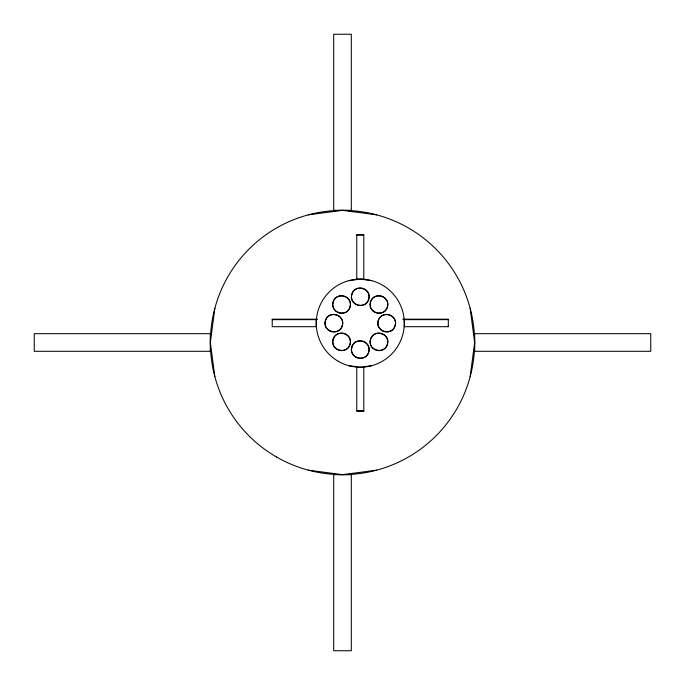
<?xml version="1.0" encoding="UTF-8"?>
<svg xmlns="http://www.w3.org/2000/svg" width="685" height="685" viewBox="0 0 685 685"><rect width="100%" height="100%" fill="white"/><g stroke="black" fill="none" stroke-linecap="round" stroke-linejoin="round"><path stroke-width="1.03" d="M214.85 308.293L210.346 342.5L214.85 376.707M470.15 376.707L474.654 342.5L470.15 308.293M308.293 214.85L342.5 210.346L376.707 214.85M348.879 280.644L356.757 279.608L356.757 234.655L363.795 234.655L363.795 279.608L371.672 280.644M371.672 365.696L363.795 366.732L363.795 411.223L356.757 411.223L356.757 366.732L348.879 365.696M376.707 470.15L342.5 474.654L308.293 470.15M333.698 210.346L351.302 210.346M335.77 211.511L333.698 211.511L333.698 34.25L351.302 34.25L351.302 211.511L349.23 211.511M356.757 235.118L363.795 235.118M356.757 279.146L363.795 279.146M317.164 319.184L272.228 319.184L272.228 326.694L316.256 326.694L316.256 319.647M402.712 319.184L448.324 319.184L448.324 326.694L404.304 326.694L404.304 319.647M272.228 319.647L317.164 319.647M403.773 319.647L448.324 319.647M447.862 326.231L448.324 326.231M211.511 333.698L34.25 333.698L34.25 351.302L211.511 351.302M473.489 333.698L650.75 333.698L650.75 351.302L473.489 351.302M356.757 367.194L363.795 367.194M356.757 410.76L363.795 410.76M333.698 474.654L351.302 474.654M474.654 333.698L474.654 351.302M351.302 473.489L351.302 650.75L333.698 650.75L333.698 473.489M210.346 333.698L210.346 351.302M325.358 320.888C322.018 331.703 339.854 336.489 342.363 325.452C345.711 314.638 327.867 309.86 325.358 320.888M333.09 302.213C329.75 313.028 347.586 317.806 350.103 306.769C353.443 295.954 335.607 291.176 333.09 302.213M333.09 339.572C329.75 350.386 347.586 355.164 350.103 344.127C353.443 333.312 335.607 328.535 333.09 339.572M351.773 294.473C348.434 305.287 366.269 310.074 368.778 299.037C372.126 288.222 354.282 283.444 351.773 294.473M351.773 347.304C348.434 358.118 366.269 362.896 368.778 351.867C372.126 341.053 354.282 336.275 351.773 347.304M370.448 302.213C367.109 313.028 384.944 317.806 387.462 306.769C390.801 295.954 372.965 291.176 370.448 302.213M370.448 339.572C367.109 350.386 384.944 355.164 387.462 344.127C390.801 333.312 372.965 328.535 370.448 339.572M378.188 320.888C374.849 331.703 392.685 336.489 395.194 325.452C398.542 314.638 380.697 309.86 378.188 320.888M276.423 456.946A132.154 132.154 0 0 0 474.654 342.5A132.154 132.154 0 0 0 276.423 228.054A132.154 132.154 0 0 0 276.423 456.946M338.262 361.295A44.028 44.028 0 0 0 404.304 323.174A44.028 44.028 0 0 0 338.262 285.046A44.028 44.028 0 0 0 338.262 361.295M355.875 304.38A8.802 8.802 0 0 0 369.078 296.759A8.802 8.802 0 0 0 355.875 289.13A8.802 8.802 0 0 0 355.875 304.38M355.875 357.21A8.802 8.802 0 0 0 369.078 349.581A8.802 8.802 0 0 0 355.875 341.961A8.802 8.802 0 0 0 355.875 357.21M329.459 330.795A8.802 8.802 0 0 0 342.663 323.174A8.802 8.802 0 0 0 329.459 315.545A8.802 8.802 0 0 0 329.459 330.795M337.2 349.47A8.802 8.802 0 0 0 350.403 341.849A8.802 8.802 0 0 0 337.2 334.22A8.802 8.802 0 0 0 337.2 349.47M382.29 330.795A8.802 8.802 0 0 0 395.493 323.174A8.802 8.802 0 0 0 382.29 315.545A8.802 8.802 0 0 0 382.29 330.795M372.726 348.074A8.802 8.802 0 0 0 387.462 344.127A8.802 8.802 0 0 0 376.673 333.347A8.802 8.802 0 0 0 372.726 348.074M372.726 310.716A8.802 8.802 0 0 0 387.462 306.769A8.802 8.802 0 0 0 376.673 295.988A8.802 8.802 0 0 0 372.726 310.716M335.376 310.716A8.802 8.802 0 0 0 350.103 306.769A8.802 8.802 0 0 0 339.323 295.988A8.802 8.802 0 0 0 335.376 310.716"/></g></svg>
